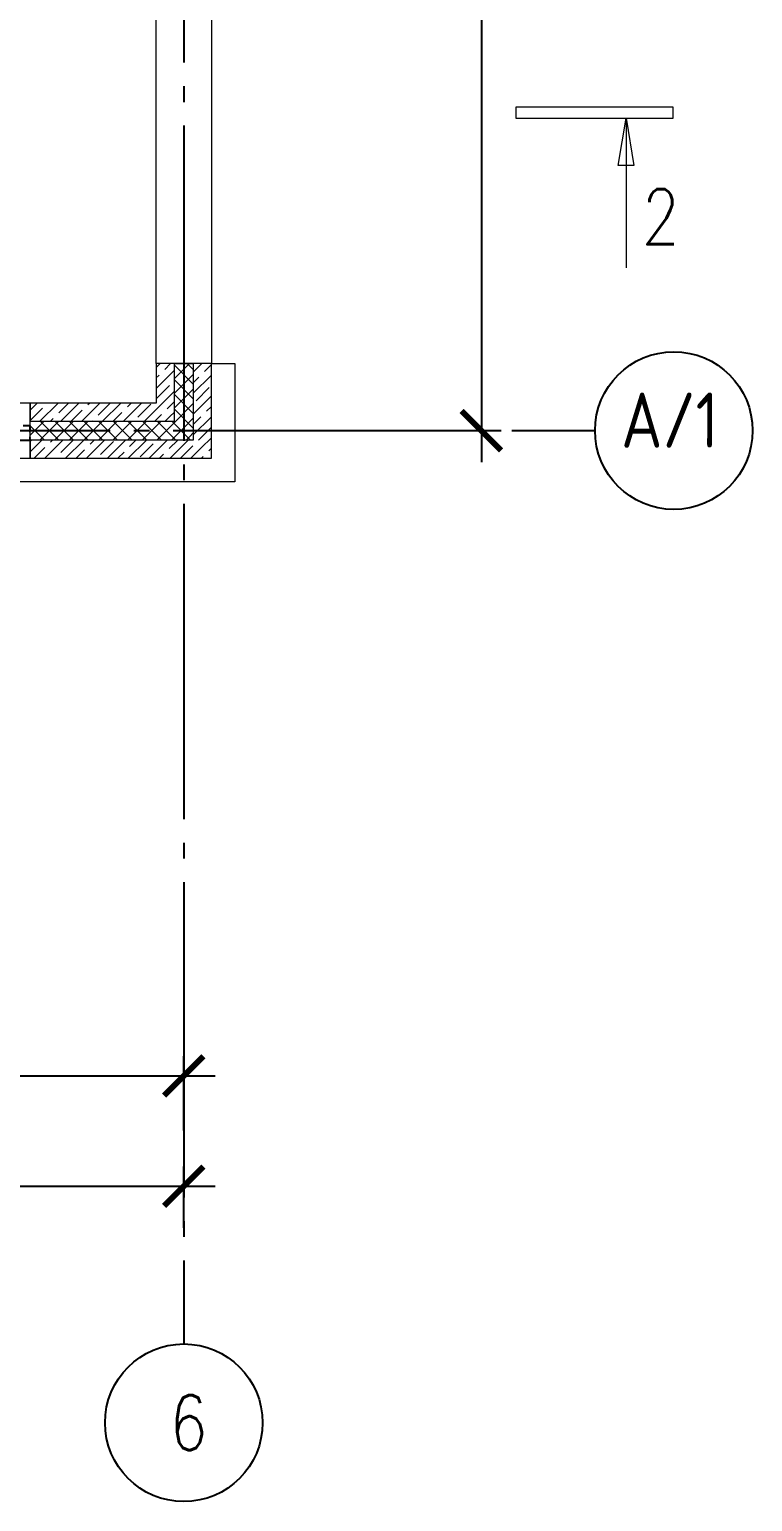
# Model space of a CAD drawing. Header units: millimetres. Extents: x 53645 to 137188, y 78097 to 135533.
# Drawn here: x 132598 to 137188, y 118677 to 128016 of the extents above; entities that cross this region are included whole.
import ezdxf

# ---------------------------------------------------------------- set-up
doc = ezdxf.new("R2010")
doc.units = ezdxf.units.MM
doc.linetypes.add('CONTI', pattern=[0])
doc.linetypes.add('GOST2.303 5', pattern=[24, 20, -1.5, 1, -1.5])
doc.layers.add('axis_dim', color=40, linetype='CONTI')
doc.layers.add('PVC', color=7, linetype='Continuous')
for name, color, linetype, lineweight in [('doors_windows', 4, 'Continuous', 5), ('mark', 174, 'Continuous', 15), ('stair1', 7, 'Continuous', 15), ('Wall2', 5, 'Continuous', 5)]:
    doc.layers.add(name, color=color, linetype=linetype, lineweight=lineweight)
doc.styles.add('GOST 2.304', font='CS_Gost2304.shx', dxfattribs={"width": 0.8, "oblique": 15})
doc.dimstyles.new('СПДС', dxfattribs={"dimscale": 100, "dimtxt": 2.5, "dimasz": 2.5, "dimexe": 1.25, "dimexo": 0.625, "dimtad": 1, "dimdec": 0, "dimtxsty": 'GOST 2.304', "dimblk": 'ARCHTICK', "dimblk1": 'ARCHTICK', "dimblk2": 'ARCHTICK', "dimcen": 2.5, "dimdle": 2, "dimadec": 0, "dimazin": 2, "dimtfac": 0.75, "dimtdec": 4, "dimtmove": 1, "dimatfit": 3, "dimfxl": 1, "dimtolj": 1, "dimarcsym": 1})

# ---------------------------------------------------------------- blocks, each defined once
blk = doc.blocks.new('_ArchTick')
at = {"color": 0, "linetype": 'ByBlock', "const_width": 0.15}
blk.add_lwpolyline([(-0.5, -0.5), (0.5, 0.5)], dxfattribs=at)
blk = doc.blocks.new('*D93')
at = {"layer": 'axis_dim', "color": 0, "linetype": 'Continuous', "lineweight": -2, "ltscale": 100, "transparency": 16777216}
for p, q in [((135466.5, 132021.4), (135466.5, 125271.4)), ((134391.5, 131821.4), (135591.5, 131821.4)), ((134268.6, 125471.4), (135591.5, 125471.4))]:
    blk.add_line(p, q, dxfattribs=at)
at = {"layer": 'Defpoints', "color": 0, "linetype": 'Continuous', "ltscale": 100, "transparency": 16777216}
for p in [(134329, 131821.4), (134206.1, 125471.4), (135466.5, 125471.4)]:
    blk.add_point(p, dxfattribs=at)
at = {"layer": 'axis_dim', "color": 0, "linetype": 'Continuous', "lineweight": -2, "ltscale": 100, "transparency": 16777216, "xscale": 250, "yscale": 250, "zscale": 250}
for p, rotation in [((135466.5, 131821.4), 90), ((135466.5, 125471.4), 270)]:
    blk.add_blockref('_ArchTick', p, dxfattribs=dict(at, rotation=rotation))
at = {"layer": 'axis_dim', "color": 0, "linetype": 'Continuous', "lineweight": -3, "ltscale": 100, "transparency": 16777216, "insert": (135279, 128646.4), "char_height": 250, "attachment_point": 5, "rotation": 90, "style": 'GOST 2.304'}
blk.add_mtext('\\A1;6350', dxfattribs=at)
blk = doc.blocks.new('*D94')
at = {"layer": 'axis_dim', "color": 0, "linetype": 'Continuous', "lineweight": -2, "ltscale": 100, "transparency": 16777216}
for p, q in [((113277.3, 120239.9), (113277.3, 120802.4)), ((133577.7, 120413), (133577.7, 120802.4)), ((113077.3, 120677.4), (133777.7, 120677.4))]:
    blk.add_line(p, q, dxfattribs=at)
at = {"layer": 'Defpoints', "color": 0, "linetype": 'Continuous', "ltscale": 100, "transparency": 16777216}
for p in [(133577.7, 120677.4), (133577.7, 120350.5), (113277.3, 120177.4)]:
    blk.add_point(p, dxfattribs=at)
at = {"layer": 'axis_dim', "color": 0, "linetype": 'Continuous', "lineweight": -2, "ltscale": 100, "transparency": 16777216, "xscale": 250, "yscale": 250, "zscale": 250, "rotation": 180}
blk.add_blockref('_ArchTick', (113277.3, 120677.4), dxfattribs=at)
at = {"layer": 'axis_dim', "color": 0, "linetype": 'Continuous', "lineweight": -2, "ltscale": 100, "transparency": 16777216, "xscale": 250, "yscale": 250, "zscale": 250}
blk.add_blockref('_ArchTick', (133577.7, 120677.4), dxfattribs=at)
at = {"layer": 'axis_dim', "color": 0, "linetype": 'Continuous', "lineweight": -3, "ltscale": 100, "transparency": 16777216, "insert": (123427.5, 120864.9), "char_height": 250, "attachment_point": 5, "style": 'GOST 2.304'}
blk.add_mtext('\\A1;20300', dxfattribs=at)
blk = doc.blocks.new('*D80')
at = {"layer": 'axis_dim', "color": 0, "linetype": 'Continuous', "lineweight": -2, "ltscale": 100, "transparency": 16777216}
for p, q in [((127277.7, 121030.7), (127277.7, 121502.4)), ((133577.7, 121030.7), (133577.7, 121502.4)), ((127077.7, 121377.4), (133777.7, 121377.4))]:
    blk.add_line(p, q, dxfattribs=at)
at = {"layer": 'Defpoints', "color": 0, "linetype": 'Continuous', "ltscale": 100, "transparency": 16777216}
for p in [(133577.7, 121377.4), (127277.7, 120968.2), (133577.7, 120968.2)]:
    blk.add_point(p, dxfattribs=at)
at = {"layer": 'axis_dim', "color": 0, "linetype": 'Continuous', "lineweight": -2, "ltscale": 100, "transparency": 16777216, "xscale": 250, "yscale": 250, "zscale": 250, "rotation": 180}
blk.add_blockref('_ArchTick', (127277.7, 121377.4), dxfattribs=at)
at = {"layer": 'axis_dim', "color": 0, "linetype": 'Continuous', "lineweight": -2, "ltscale": 100, "transparency": 16777216, "xscale": 250, "yscale": 250, "zscale": 250}
blk.add_blockref('_ArchTick', (133577.7, 121377.4), dxfattribs=at)
at = {"layer": 'axis_dim', "color": 0, "linetype": 'Continuous', "lineweight": -3, "ltscale": 100, "transparency": 16777216, "insert": (130427.7, 121564.9), "char_height": 250, "attachment_point": 5, "style": 'GOST 2.304'}
blk.add_mtext('\\A1;6300', dxfattribs=at)
blk = doc.blocks.new('*U58')
at = {"layer": 'PVC'}
for points in [[(72.2, 0), (0.5, 0, 0.414214), (0, -0.5), (0, -2.4), (0, -2.7), (1.5, -4.2), (2, -4.2, 0.414214), (2.5, -3.7), (2.5, -3.3, 0.198912), (2.4, -3.2), (1.8, -2.5, -0.700208), (2, -2), (6.2, -2.4, -0.388879)], [(6.2, -12), (2.3, -12.3, -0.700208), (2.1, -11.8), (2.4, -11.4, 0.198912), (2.5, -11.3), (2.5, -10.9, 0.414214), (2, -10.4), (1.5, -10.4), (0, -11.9), (0, -14.4), (1.5, -15.9), (2, -15.9, 0.414214), (2.5, -15.4), (2.5, -15, 0.198912), (2.4, -14.9), (2.1, -14.5, -0.700208), (2.3, -14), (6.2, -14.3, -0.388879)], [(6.2, -55.7), (2.3, -56, -0.700208), (2.1, -55.5), (2.4, -55.1, 0.198912), (2.5, -55), (2.5, -54.6, 0.414214), (2, -54.1), (1.5, -54.1), (0, -55.6), (0, -58.1), (1.5, -59.6), (2, -59.6, 0.414214), (2.5, -59.1), (2.5, -58.7, 0.198912), (2.4, -58.6), (2.1, -58.2, -0.700208), (2.3, -57.7), (6.2, -58, -0.388879)], [(6.2, -67.6), (2, -68, -0.700208), (1.8, -67.5), (2.4, -66.8, 0.198912), (2.5, -66.7), (2.5, -66.3, 0.414214), (2, -65.8), (1.5, -65.8), (0, -67.3), (0, -67.6), (0, -69.5, 0.414214), (0.5, -70), (6.2, -70, -0.414214)], [(6.2, -75.4), (0.5, -75.4, 0.414214), (0, -75.9), (0, -78.1), (1.5, -79.6), (2, -79.6, 0.414214), (2.5, -79.1), (2.5, -78.7, 0.198912), (2.4, -78.6), (1.8, -77.9, -0.700208), (2, -77.4), (6.2, -77.8, -0.388879)], [(6.2, -87.6), (2, -88, -0.700208), (1.8, -87.5), (2.4, -86.8, 0.198912), (2.5, -86.7), (2.5, -86.3, 0.414214), (2, -85.8), (1.5, -85.8), (0, -87.3), (0, -87.6), (0, -89.5, 0.414214), (0.5, -90), (45.2, -90)]]:
    blk.add_lwpolyline(points, format="xyb", dxfattribs=at)

msp = doc.modelspace()

# ---------------------------------------------------------------- linework, layer by layer
at = {"layer": 'axis_dim', "linetype": 'GOST2.303 5', "lineweight": 25, "ltscale": 100}
for points in [[(133577.7, 132206), (133577.7, 120177.4)], [(126309.9, 125471.4), (135687.6, 125471.4)], [(135687.6, 125471.4), (136187.6, 125471.4)], [(133577.7, 120177.4), (133577.7, 119677.4)]]:
    msp.add_lwpolyline(points, dxfattribs=at)
at = {"layer": 'axis_dim', "color": 18, "linetype": 'Continuous', "lineweight": 25, "ltscale": 100, "true_color": 0x000000}
for centre in [(136687.6, 125471.4), (133577.7, 119177.4)]:
    msp.add_circle(centre, 500, dxfattribs=at)
at = {"layer": 'doors_windows', "lineweight": 20, "ltscale": 50}
for points in [[(133402.7, 131396.4), (133752.7, 131396.4), (133752.7, 125896.4), (133402.7, 125896.4)], [(132602.5, 125646.4), (130802.5, 125646.4), (130802.5, 125296.4), (132602.5, 125296.4)]]:
    msp.add_lwpolyline(points, close=True, dxfattribs=at)
at = {"layer": 'mark', "linetype": 'Continuous', "ltscale": 100}
for p, q in [((136684.3, 127523.2), (135684.3, 127523.2)), ((135684.3, 127523.2), (135684.3, 127453.2)), ((136684.3, 127453.2), (136684.3, 127523.2)), ((135684.3, 127453.2), (136684.3, 127453.2)), ((136334, 127152.8), (136384.3, 127453.2)), ((136384.3, 127453.2), (136434.5, 127152.8)), ((136434.5, 127152.8), (136334, 127152.8))]:
    msp.add_line(p, q, dxfattribs=at)
msp.add_lwpolyline([(136384.3, 127453.2), (136384.3, 126503.2)], dxfattribs=at)
at = {"layer": 'stair1', "ltscale": 75}
msp.add_lwpolyline([(133752.5, 125896.4), (133902.5, 125896.4), (133902.5, 125296.4), (133902.5, 125146.4), (129852.8, 125146.4)], dxfattribs=at)
at = {"layer": 'Wall2', "ltscale": 100}
for points in [[(133402.7, 125871.5), (133427.6, 125896.4)], [(133517.7, 125896.4), (133402.7, 125896.4)], [(133402.7, 125896.4), (133402.7, 125646.4)], [(133457.3, 125859.8), (133493.9, 125896.4)], [(133517.7, 125893.7), (133520.4, 125896.4)], [(133517.7, 125800.9), (133613.2, 125896.4)], [(133517.7, 125531.4), (133517.7, 125896.4)], [(133517.7, 125896.4), (133637.7, 125896.4)], [(133517.7, 125531.4), (133517.7, 125896.4)], [(133637.7, 125858.4), (133599.8, 125896.4)], [(133637.7, 125841.3), (133692.7, 125896.4)], [(133637.7, 125896.4), (133637.7, 125411.4)], [(133752.7, 125896.4), (133637.7, 125896.4)], [(133637.7, 125896.4), (133637.7, 125411.4)], [(133708.6, 125845.9), (133752.7, 125890.1)], [(133752.7, 125296.4), (133752.7, 125896.4)], [(133402.7, 125738.9), (133517.7, 125853.9)], [(133402.7, 125805.2), (133421.5, 125824)], [(133637.7, 125765.6), (133517.7, 125885.6)], [(133517.7, 125708.1), (133637.7, 125828.1)], [(133637.7, 125708.8), (133752.7, 125823.8)], [(133637.7, 125775.1), (133672.8, 125810.1)], [(133405, 125674.9), (133487.8, 125757.7)], [(133422.7, 125626.4), (133517.7, 125721.3)], [(133637.7, 125672.8), (133517.7, 125792.8)], [(133517.7, 125615.3), (133637.7, 125735.3)], [(133656.2, 125661), (133739.1, 125743.8)], [(132602.5, 125601.6), (132647.3, 125646.4)], [(133402.7, 125646.4), (132602.5, 125646.4)], [(132602.5, 125646.4), (132602.5, 125531.4)], [(132602.5, 125535.3), (132681.7, 125614.6)], [(132664.8, 125531.4), (132779.8, 125646.4)], [(132783.8, 125584.1), (132846.1, 125646.4)], [(132797.4, 125531.4), (132912.4, 125646.4)], [(132930, 125531.4), (133045, 125646.4)], [(132968.8, 125636.4), (132978.7, 125646.4)], [(133035.1, 125570.1), (133111.3, 125646.4)], [(133062.6, 125531.4), (133177.6, 125646.4)], [(133195.2, 125531.4), (133310.2, 125646.4)], [(133220, 125622.5), (133243.9, 125646.4)], [(133286.3, 125556.2), (133369.2, 125639.1)], [(133327.7, 125531.4), (133422.7, 125626.4)], [(133471.3, 125608.6), (133517.7, 125655.1)], [(133637.7, 125580), (133517.7, 125700)], [(133522.2, 125526.9), (133637.7, 125642.5)], [(133637.7, 125576.2), (133752.7, 125691.2)], [(133722.5, 125594.7), (133752.7, 125624.9)], [(132602.5, 125442.5), (132691.4, 125531.4)], [(132602.5, 125411.4), (132602.5, 125531.4)], [(132602.5, 125531.4), (133517.7, 125531.4)], [(132602.5, 125531.4), (133517.7, 125531.4)], [(132664.2, 125411.4), (132784.2, 125531.4)], [(132785.5, 125411.4), (132665.5, 125531.4)], [(132731.1, 125531.4), (132748, 125548.3)], [(132757, 125411.4), (132877, 125531.4)], [(132878.3, 125411.4), (132758.3, 125531.4)], [(132849.8, 125411.4), (132969.8, 125531.4)], [(132971.1, 125411.4), (132851.1, 125531.4)], [(132863.7, 125531.4), (132933, 125600.6)], [(132942.6, 125411.4), (133062.6, 125531.4)], [(133063.9, 125411.4), (132943.9, 125531.4)], [(132996.3, 125531.4), (132999.3, 125534.3)], [(133035.4, 125411.4), (133155.4, 125531.4)], [(133156.7, 125411.4), (133036.7, 125531.4)], [(133128.2, 125411.4), (133248.2, 125531.4)], [(133128.9, 125531.4), (133184.2, 125586.7)], [(133249.5, 125411.4), (133129.5, 125531.4)], [(133221, 125411.4), (133341, 125531.4)], [(133342.3, 125411.4), (133222.3, 125531.4)], [(133313.8, 125411.4), (133433.8, 125531.4)], [(133435.1, 125411.4), (133315.1, 125531.4)], [(133394, 125531.4), (133435.5, 125572.8)], [(133406.6, 125411.4), (133522.2, 125526.9)], [(133527.9, 125411.4), (133407.9, 125531.4)], [(133460.3, 125531.4), (133489, 125560.1)], [(133489, 125560.1), (133517.7, 125588.8)], [(133620.7, 125411.4), (133500.7, 125531.4)], [(133637.7, 125487.2), (133517.7, 125607.2)], [(133568.6, 125480.5), (133637.7, 125549.7)], [(133637.7, 125509.9), (133686.7, 125558.9)], [(133637.7, 125443.6), (133752.7, 125558.6)], [(132692.7, 125411.4), (132602.5, 125501.6)], [(133499.4, 125411.4), (133568.6, 125480.5)], [(133592.2, 125411.4), (133615, 125434.1)], [(133615, 125434.1), (133637.7, 125456.9)], [(133670.1, 125409.7), (133752.7, 125492.3)], [(133687.9, 125361.2), (133752.7, 125426)], [(132602.5, 125336.4), (132677.4, 125411.4)], [(132602.5, 125402.7), (132611.1, 125411.4)], [(133637.7, 125411.4), (132602.5, 125411.4)], [(132602.5, 125411.4), (132602.5, 125296.4)], [(133637.7, 125411.4), (132602.5, 125411.4)], [(132628.7, 125296.4), (132695.6, 125363.3)], [(132695, 125296.4), (132810, 125411.4)], [(132731.4, 125399.1), (132743.7, 125411.4)], [(132797.7, 125332.8), (132876.3, 125411.4)], [(132827.6, 125296.4), (132942.6, 125411.4)], [(132893.9, 125296.4), (132946.9, 125349.4)], [(132960.2, 125296.4), (133075.2, 125411.4)], [(132982.7, 125385.2), (133008.9, 125411.4)], [(133049, 125318.9), (133131.8, 125401.8)], [(133092.7, 125296.4), (133207.7, 125411.4)], [(133159, 125296.4), (133198.1, 125335.5)], [(133225.3, 125296.4), (133340.3, 125411.4)], [(133233.9, 125371.3), (133274, 125411.4)], [(133300.2, 125305), (133383.1, 125387.8)], [(133357.9, 125296.4), (133472.9, 125411.4)], [(133485.2, 125357.3), (133539.2, 125411.4)], [(133490.5, 125296.4), (133605.5, 125411.4)], [(133556.8, 125296.4), (133634.3, 125373.9)], [(133623.1, 125296.4), (133687.9, 125361.2)], [(133736.4, 125343.4), (133752.7, 125359.7)], [(132602.5, 125296.4), (133752.7, 125296.4)], [(132761.3, 125296.4), (132761.9, 125297)], [(133424.2, 125296.4), (133449.4, 125321.5)], [(133689.4, 125296.4), (133700.6, 125307.6)]]:
    msp.add_lwpolyline(points, dxfattribs=at)

# ---------------------------------------------------------------- block references
at = {"ltscale": 100, "rotation": 180}
msp.add_blockref('*U58', (132602.5, 125411.4), dxfattribs=at)

# ---------------------------------------------------------------- texts
at = {"layer": 'axis_dim', "color": 18, "linetype": 'Continuous', "lineweight": 25, "ltscale": 100, "true_color": 0x000000, "char_height": 350, "attachment_point": 1, "style": 'GOST 2.304'}
for s, insert, width in [('{\\Fsimplex|c204;\\Q0.2618;А/1}', (136353, 125713), 946.731), ('\\Fsimplex.shx;\\W0.8000000000;\\Q0.2617993878;\\T1.0000000000;\\o\\l6', (133487.6, 119352.4), 479.936)]:
    msp.add_mtext(s, dxfattribs=dict(at, insert=insert, width=width))
at = {"layer": 'mark', "linetype": 'Continuous', "ltscale": 100, "insert": (136484.3, 127003.2), "char_height": 350, "width": 515.534, "attachment_point": 1, "style": 'GOST 2.304'}
msp.add_mtext('\\Fsimplex.shx;\\W0.8000000000;\\Q0.2617993878;\\T1.0000000000;\\o\\l2', dxfattribs=at)

# ---------------------------------------------------------------- dimensions: what is measured, and where the dimension line sits
at = {"layer": 'axis_dim', "color": 18, "linetype": 'Continuous', "lineweight": -3, "ltscale": 100, "true_color": 0x000000}
dim = msp.add_linear_dim(base=(135466.5, 125471.4), p1=(134329, 131821.4), p2=(134206.1, 125471.4), angle=270, dimstyle='СПДС', override={"dimscale": 100, "dimsah": 1}, dxfattribs=at)
dim.commit()
dim.dimension.update_dxf_attribs({"geometry": '*D93', "text_midpoint": (135279, 128646.4)})
for base, p1, p2, picture, middle in [((133577.7, 121377.4), (127277.7, 120968.2), (133577.7, 120968.2), '*D80', (130427.7, 121564.9)), ((133577.7, 120677.4), (113277.3, 120177.4), (133577.7, 120350.5), '*D94', (123427.5, 120864.9))]:
    dim = msp.add_linear_dim(base=base, p1=p1, p2=p2, dimstyle='СПДС', override={"dimscale": 100, "dimsah": 1}, dxfattribs=at)
    dim.commit()
    dim.dimension.update_dxf_attribs({"geometry": picture, "text_midpoint": middle})

doc.saveas('drawing.dxf')
